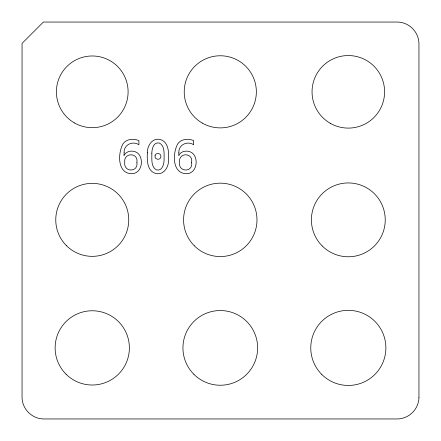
<?xml version="1.0" encoding="UTF-8"?>
<svg xmlns="http://www.w3.org/2000/svg" width="441" height="441" viewBox="0 0 441 441"><rect width="100%" height="100%" fill="white"/><g stroke="black" fill="none" stroke-linecap="round" stroke-linejoin="round"><path stroke-width="0.66" d="M151.831 153.259C151.991 158.743 150.728 166.841 156.483 169.917C162.288 171.395 164.085 164.046 164.091 159.714C163.931 154.234 165.204 146.114 159.427 143.049C153.622 141.572 151.842 148.937 151.831 153.259M147.393 152.498C146.991 159.807 146.908 170.766 155.458 173.407C163.324 175.612 168.666 167.481 168.528 160.48C168.936 153.165 168.997 142.2 160.441 139.56C152.575 137.355 147.244 145.497 147.393 152.498M124.119 152.784L123.982 155.717C126.413 150.006 134.83 149.786 138.689 154.058C144.229 160.673 141.109 174.404 130.999 173.682C117.074 172.844 117.907 152.729 123.078 143.7C126.655 138.783 133.678 138.347 138.904 140.618L138.904 144.753C132.752 140.497 123.508 144.731 124.119 152.784M178.87 152.784L178.732 155.717C181.163 150.006 189.58 149.786 193.445 154.058C198.979 160.673 195.859 174.404 185.749 173.682C171.825 172.844 172.657 152.729 177.828 143.7C181.405 138.783 188.428 138.347 193.654 140.618L193.654 144.753C187.502 140.497 178.258 144.731 178.87 152.784M136.903 162.393C138.485 172.624 123.414 172.42 124.753 162.393C123.419 152.382 138.491 152.173 136.903 162.393M191.653 162.393C193.241 172.624 178.164 172.42 179.504 162.393C178.17 152.382 193.241 152.173 191.653 162.393M155.05 155.789C154.069 159.559 160.254 160.745 160.866 156.979C161.781 153.264 155.623 151.947 155.05 155.789M418.95 397.611C418.724 409.088 409.088 418.724 397.611 418.95L43.389 418.95C31.912 418.724 22.276 409.088 22.05 397.611L22.05 43.389L43.389 22.05L397.611 22.05C409.088 22.276 418.724 31.912 418.95 43.389L418.95 397.611M194.332 245.813A36.702 36.702 0 0 0 255.736 229.359A36.702 36.702 0 0 0 210.787 184.41A36.702 36.702 0 0 0 194.332 245.813M330.182 123.243A36.278 36.278 0 0 0 384.596 91.827A36.278 36.278 0 0 0 330.182 60.411A36.278 36.278 0 0 0 330.182 123.243M202.254 123.061A36.063 36.063 0 0 0 256.348 91.827A36.063 36.063 0 0 0 202.254 60.599A36.063 36.063 0 0 0 202.254 123.061M66.453 245.659A36.487 36.487 0 0 0 127.499 229.303A36.487 36.487 0 0 0 82.809 184.614A36.487 36.487 0 0 0 66.453 245.659M321.765 374.448A37.557 37.557 0 0 0 384.596 357.612A37.557 37.557 0 0 0 338.6 311.616A37.557 37.557 0 0 0 321.765 374.448M193.88 374.299A37.342 37.342 0 0 0 256.359 357.557A37.342 37.342 0 0 0 210.622 311.82A37.342 37.342 0 0 0 193.88 374.299M66.001 374.144A37.127 37.127 0 0 0 128.116 357.502A37.127 37.127 0 0 0 82.643 312.03A37.127 37.127 0 0 0 66.001 374.144M322.217 245.962A36.917 36.917 0 0 0 383.979 229.414A36.917 36.917 0 0 0 338.765 184.2A36.917 36.917 0 0 0 322.217 245.962M74.331 122.874A35.848 35.848 0 0 0 128.105 91.827A35.848 35.848 0 0 0 74.331 60.781A35.848 35.848 0 0 0 74.331 122.874"/></g></svg>
